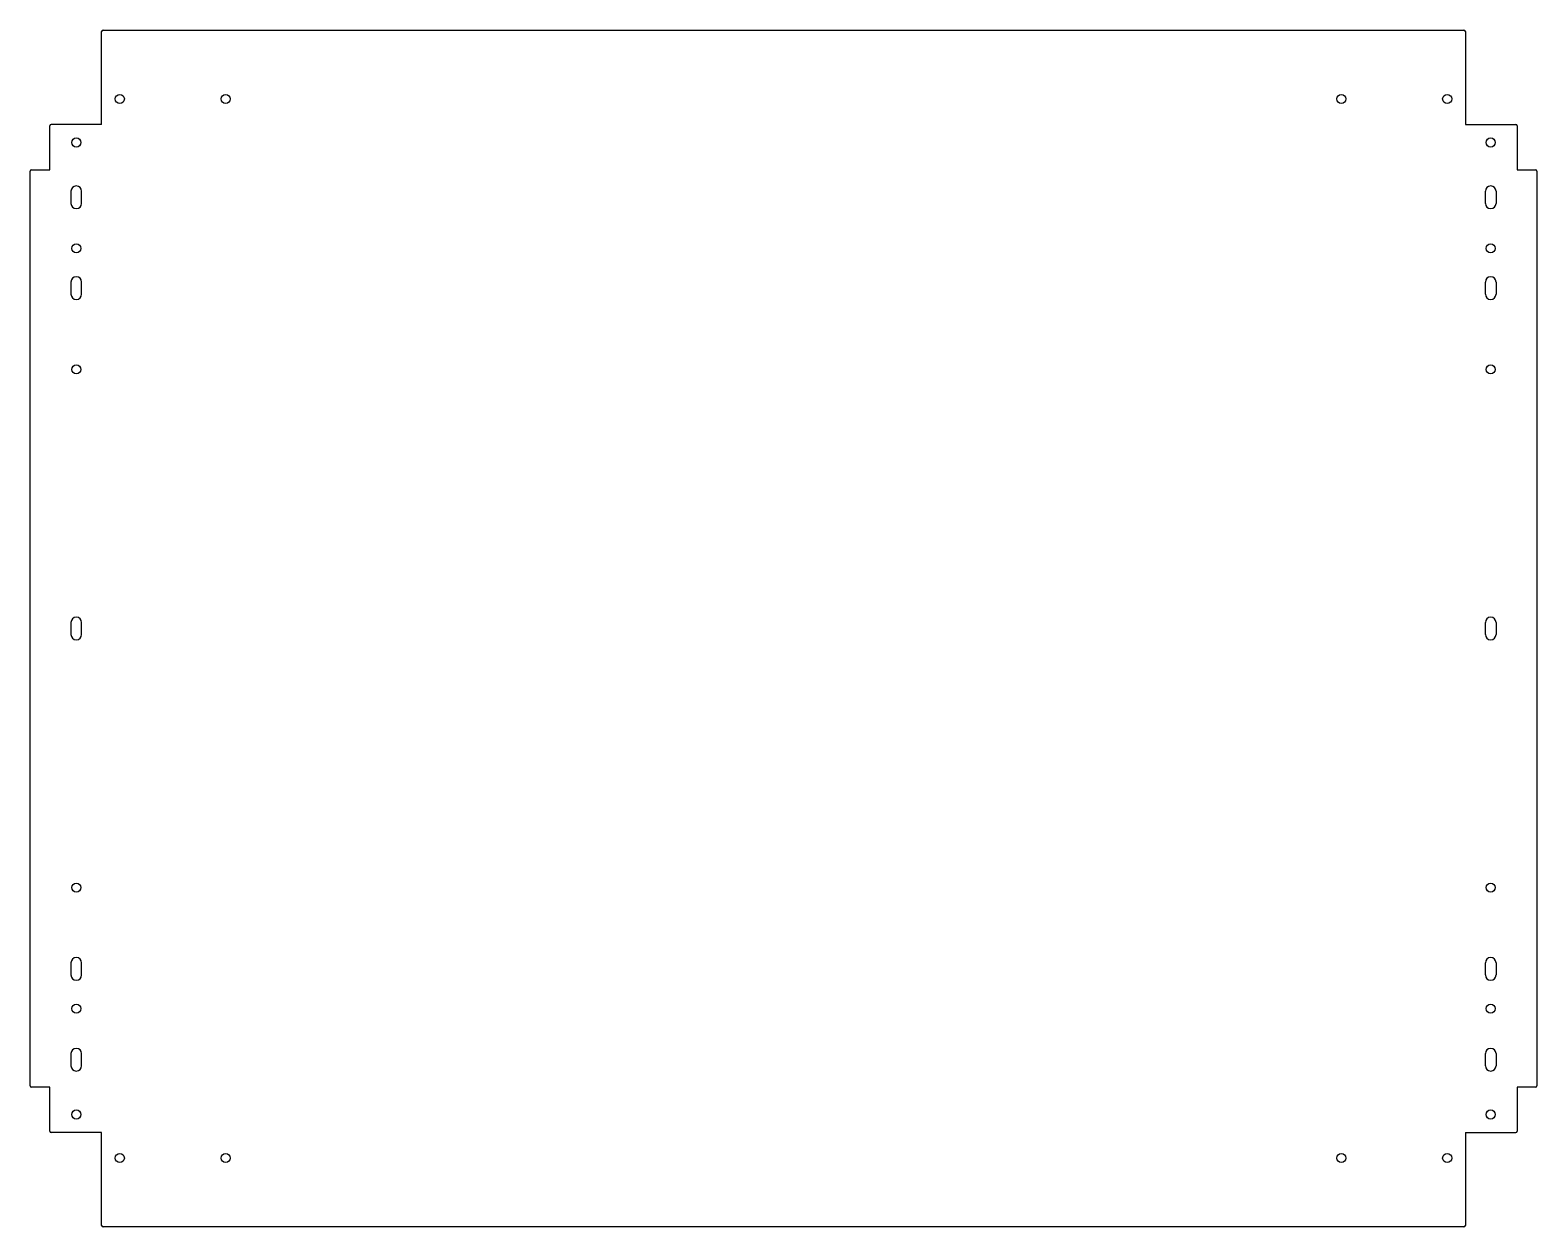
# Model space of a CAD drawing. Header units: millimetres. Extents: x 0 to 996, y 0 to 791.
import ezdxf

# ---------------------------------------------------------------- set-up
doc = ezdxf.new("R2010")
doc.units = ezdxf.units.MM

msp = doc.modelspace()

# ---------------------------------------------------------------- linework, layer by layer
at = {"color": 7, "linetype": 'Continuous', "lineweight": 25}
for p, q in [((47.27, 728.73), (47.27, 790)), ((48.27, 791), (947.73, 791)), ((948.73, 790), (948.73, 728.73)), ((13, 698.73), (13, 727.73)), ((47.27, 728.73), (14, 728.73)), ((948.73, 728.73), (982, 728.73)), ((983, 727.73), (983, 698.73)), ((0, 93.27), (0, 697.73)), ((1, 698.73), (13, 698.73)), ((983, 698.73), (995, 698.73)), ((996, 697.73), (996, 93.27)), ((27, 684.5), (27, 676.5)), ((34, 676.5), (34, 684.5)), ((962, 676.5), (962, 684.5)), ((969, 684.5), (969, 676.5)), ((27, 624.5), (27, 616.5)), ((34, 616.5), (34, 624.5)), ((962, 616.5), (962, 624.5)), ((969, 624.5), (969, 616.5)), ((27, 399.5), (27, 391.5)), ((34, 391.5), (34, 399.5)), ((962, 391.5), (962, 399.5)), ((969, 399.5), (969, 391.5)), ((27, 174.5), (27, 166.5)), ((34, 166.5), (34, 174.5)), ((962, 166.5), (962, 174.5)), ((969, 174.5), (969, 166.5)), ((27, 114.5), (27, 106.5)), ((34, 106.5), (34, 114.5)), ((962, 106.5), (962, 114.5)), ((969, 114.5), (969, 106.5)), ((13, 92.27), (1, 92.27)), ((13, 63.27), (13, 92.27)), ((995, 92.27), (983, 92.27)), ((983, 92.27), (983, 63.27)), ((47.27, 62.27), (14, 62.27)), ((47.27, 1), (47.27, 62.27)), ((948.73, 62.27), (982, 62.27)), ((948.73, 62.27), (948.73, 1)), ((947.73, 0), (48.27, 0))]:
    msp.add_line(p, q, dxfattribs=at)
for centre in [(59.27, 745.5), (129.27, 745.5), (866.73, 745.5), (936.73, 745.5), (30.5, 716.73), (965.5, 716.73), (30.5, 646.73), (965.5, 646.73), (30.5, 566.73), (965.5, 566.73), (30.5, 224.27), (965.5, 224.27), (30.5, 144.27), (965.5, 144.27), (30.5, 74.27), (965.5, 74.27), (59.27, 45.5), (129.27, 45.5), (866.73, 45.5), (936.73, 45.5)]:
    msp.add_circle(centre, 3, dxfattribs=at)
for centre, radius, start, end in [((48.27, 790), 1, 90, 180), ((947.73, 790), 1, 0, 90), ((14, 727.73), 1, 90, 180), ((982, 727.73), 1, 0, 90), ((1, 697.73), 1, 90, 180), ((995, 697.73), 1, 0, 90), ((30.5, 684.5), 3.5, 0, 180), ((965.5, 684.5), 3.5, 0, 180), ((30.5, 676.5), 3.5, 180, 0), ((965.5, 676.5), 3.5, 180, 0), ((30.5, 624.5), 3.5, 0, 180), ((965.5, 624.5), 3.5, 0, 180), ((30.5, 616.5), 3.5, 180, 0), ((965.5, 616.5), 3.5, 180, 0), ((30.5, 399.5), 3.5, 0, 180), ((965.5, 399.5), 3.5, 0, 180), ((30.5, 391.5), 3.5, 180, 0), ((965.5, 391.5), 3.5, 180, 0), ((30.5, 174.5), 3.5, 0, 180), ((965.5, 174.5), 3.5, 0, 180), ((30.5, 166.5), 3.5, 180, 0), ((965.5, 166.5), 3.5, 180, 0), ((30.5, 114.5), 3.5, 0, 180), ((965.5, 114.5), 3.5, 0, 180), ((30.5, 106.5), 3.5, 180, 0), ((965.5, 106.5), 3.5, 180, 0), ((1, 93.27), 1, 180, 270), ((995, 93.27), 1, 270, 0), ((14, 63.27), 1, 180, 270), ((982, 63.27), 1, 270, 0), ((48.27, 1), 1, 180, 270), ((947.73, 1), 1, 270, 0)]:
    msp.add_arc(centre, radius, start, end, dxfattribs=at)

doc.saveas('drawing.dxf')
